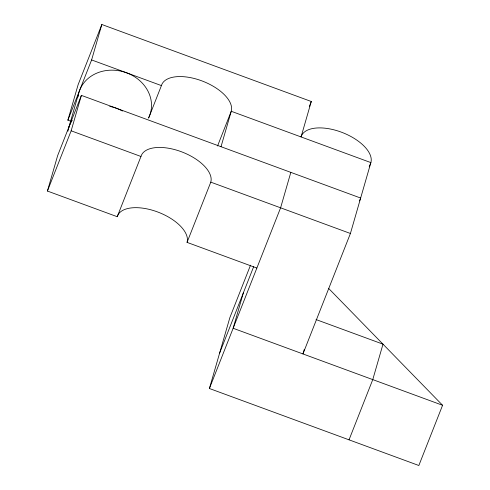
<?xml version="1.0" encoding="UTF-8"?>
<svg xmlns="http://www.w3.org/2000/svg" width="490" height="490" viewBox="0 0 490 490"><rect width="100%" height="100%" fill="white"/><g stroke="black" fill="none" stroke-linecap="round" stroke-linejoin="round"><path stroke-width="0.73" d="M256.864 268.042L187.051 242.379A37.222 18.381 21.5 0 0 157.259 211.827A37.222 18.381 21.5 0 0 117.233 216.709L47.42 191.045L57.649 155.606L81.383 95.379L360.646 198.04L359.525 200.875M70.725 121.214L67.877 120.166L78.106 84.727L101.84 24.5L311.285 101.497L301.056 136.937A37.222 18.381 21.5 0 1 341.077 132.049A37.222 18.381 21.5 0 1 370.875 162.6L350.417 233.479L302.949 353.939M68.588 128.251L78.817 92.812M47.42 191.045L71.154 130.812L81.383 95.379M67.877 120.166L91.612 59.939L101.84 24.5M221.014 146.706L231.243 111.273A37.222 18.381 21.5 0 0 201.445 80.721A37.222 18.381 21.5 0 0 161.424 85.603L91.612 59.939M328.729 288.518L442.58 405.273L418.846 465.5L209.401 388.503L229.859 317.624L250.519 265.188M243.365 292.836L233.136 328.269L442.58 405.273M290.827 172.376L280.599 207.815L209.401 388.503M303.157 353.216L304.204 349.597M148.58 118.2L161.424 85.603M117.233 216.709L140.967 156.482A37.222 18.381 21.5 0 1 180.988 151.594A37.222 18.381 21.5 0 1 210.786 182.145L350.417 233.479M217.56 145.989L231.243 111.273L370.875 162.6L369.197 166.857M187.051 242.379L210.786 182.145M309.331 106.459L311.285 101.497M219.63 353.063L253.691 266.615M349.033 439.836L372.768 379.603L382.996 344.164L316.026 319.547M71.154 130.812L140.967 156.482M77.99 96.977A37.222 32.334 16.1 0 1 123.799 71.877A37.222 32.334 16.1 0 1 148.678 117.722M67.939 131.185A37.222 32.334 16.1 0 1 72.257 120.228M109.736 106.379A37.222 32.334 16.1 0 1 122.445 111.046"/></g></svg>
